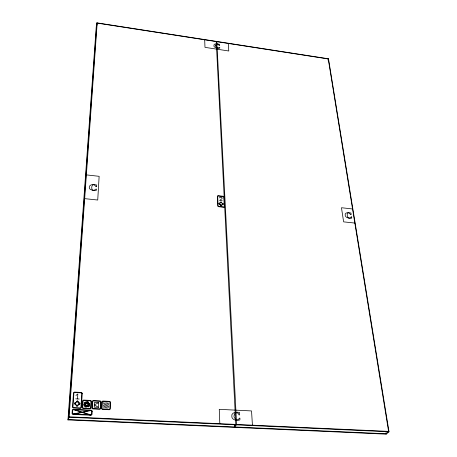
<?xml version="1.0" encoding="UTF-8"?>
<svg xmlns="http://www.w3.org/2000/svg" width="457" height="457" viewBox="0 0 457 457"><rect width="100%" height="100%" fill="white"/><g stroke="black" fill="none" stroke-linecap="round" stroke-linejoin="round"><path stroke-width="0.69" d="M98.506 407.364L98.741 402.674L94.468 402.457L94.222 407.158L98.506 407.364L94.348 404.805L98.741 402.674M77.49 398.921L77.816 393.923L75.953 395.471M216.235 41.581L235.795 424.416L233.933 426.935L68.453 419.515L69.133 416.818L97.17 23.118L328.24 58.953L388.587 431.379L385.742 433.739L234.744 426.969L234.67 425.547M67.973 419.926L96.233 26.906L96.873 22.85L328.486 58.787L389.027 431.791L386.176 434.15L67.973 419.926L68.653 417.23L389.027 431.791M68.453 419.515L96.873 22.85M85.322 406.353L85.47 405.793L86.79 405.542M96.536 27.169L97.17 23.118M89.709 404.445L88.812 403.068L87.79 403.925L88.778 404.953L89.469 404.668M88.264 402.229L87.967 403.154L86.95 403.337L85.996 402M84.248 404.474C83.42 405.976 85.87 407.455 85.505 404.788L86.013 405.022L85.116 404.057L83.791 404.331L84.345 404.428L84.088 405.285L85.019 406.302M85.139 406.067L85.55 404.879M327.892 59.993L328.486 58.787M219.56 197.927L219.886 197.281L221.754 197.47L222.193 198.092L221.908 198.749L219.583 200.44L222.239 200.732M106.39 408.118L108.949 403.257M107.726 408.187L108.869 406.016M105.053 408.055L107.846 402.76M103.202 406.364L105.184 402.628M106.515 402.691L103.716 407.987M103.333 403.531L103.836 402.594M85.111 402.349L84.676 403.468L85.842 403.828L86.013 402.377M89.041 406.239L89.498 404.988L87.795 405.085L87.47 405.993L88.172 406.707L88.915 406.296M234.744 426.969L236.612 424.45L216.824 41.673M78.01 405.325L77.01 406.182L76.125 405.233M78.907 404.565L79.901 403.714L79.021 402.771M78.078 405.399L76.999 406.319L76.045 405.302M78.97 404.639L80.049 403.72L79.095 402.703M77.81 404.982L77.044 405.633L76.37 404.913M78.57 404.336L79.329 403.685L78.661 402.965M77.879 405.056L77.033 405.776L76.296 404.982M78.638 404.405L79.478 403.691L78.735 402.903M75.388 402.52L74.308 403.44L75.256 404.456M76.285 401.76L77.359 400.846L78.307 401.863M75.456 402.594L74.451 403.445L75.336 404.394M76.353 401.834L77.353 400.983L78.233 401.926M75.725 402.754L74.879 403.468L75.622 404.256M76.485 402.103L77.324 401.395L78.061 402.183M75.788 402.823L75.028 403.474L75.696 404.194M76.553 402.177L77.313 401.532L77.987 402.246M221.902 205.062L221.194 205.604L220.428 204.902M222.525 204.576L223.227 204.039L222.468 203.336M221.959 205.119L221.199 205.701L220.377 204.942M222.588 204.633L223.342 204.05L222.519 203.296M221.714 204.816L221.182 205.324L220.542 204.736L221.177 205.227M222.308 204.456L222.896 203.999L222.256 203.416M219.634 202.982L218.874 203.565L219.697 204.319L218.983 203.576L219.691 203.034M220.263 202.502L221.017 201.92L221.839 202.674M220.32 202.554L221.022 202.017L221.782 202.714M219.908 203.159L219.32 203.611L219.96 204.199M220.445 202.748L221.034 202.297L221.674 202.885M219.966 203.211L219.429 203.622L220.011 204.159M220.503 202.799L221.039 202.394L221.622 202.925M88.938 406.364L89.652 404.776L87.91 405.256L87.813 404.811L87.384 406.01L88.315 406.953L88.207 406.513M89.332 404.748L88.807 404.873L87.904 403.931L88.807 403.171L89.606 404.028M87.041 406.661L85.859 406.873M69.133 416.818L388.587 431.379M75.731 398.835L79.25 399.012M87.253 401.754L88.064 402.303M354.832 223.067L343.618 221.862L341.465 207.729L352.547 208.963M84.671 198.641L97.729 200.023L99.14 176.322L86.362 174.882M85.722 406.85L85.379 406.57M222.205 203.456L222.782 203.988M85.088 404.137L85.767 404.868M385.954 432.739L386.176 434.15M228.3 43.455L228.774 50.99L204.982 47.351L204.685 39.793M252.435 425.17L251.533 410.934L219.257 409.329L219.823 423.685M224.667 206.593A0.931 0.737 23.4 0 1 223.804 207.261L218.714 206.713A0.931 0.737 22.9 0 1 217.778 205.85L217.349 196.356A0.925 0.725 22.6 0 1 218.212 195.705L223.25 196.264A0.92 0.725 23 0 1 224.181 197.11M234.195 415.053C232.779 418.229 238.211 422.017 239.365 418.132L239.925 418.161L239.891 419.892C237.731 420.726 235.087 420.491 233.207 419.098A3.627 3.285 46.8 0 1 231.853 416.995C230.676 412.471 236.115 411.711 239.194 412.408L239.571 412.562L239.537 414.933L238.971 414.91C238.834 412.031 234.167 412.077 234.195 415.053M110.543 402.52L110.286 408.689A1.143 1.103 7.7 0 1 109.103 409.735L102.665 409.421A1.143 1.103 3.9 0 1 101.574 408.267L101.871 402.086A1.137 1.091 5 0 1 103.059 401.052L109.452 401.372A1.137 1.091 8.3 0 1 110.543 402.52M110.108 402.497L109.851 408.667A0.703 0.68 7.7 0 1 109.12 409.312L102.688 409.004A0.708 0.68 3.9 0 1 102.008 408.29L102.305 402.103A0.703 0.674 5 0 1 103.036 401.469L109.434 401.789A0.703 0.674 8.3 0 1 110.108 402.497M100.563 402.017L100.266 408.204A0.708 0.68 2.2 0 1 99.523 408.849L93.051 408.541A0.714 0.685 -1.1 0 1 92.377 407.821L92.72 401.623A0.708 0.68 0.5 0 1 93.462 400.983L99.894 401.309A0.708 0.674 3.5 0 1 100.563 402.017M100.997 402.04L100.7 408.221A1.148 1.103 2.2 0 1 99.5 409.272L93.028 408.958A1.148 1.108 -1.1 0 1 91.943 407.798L92.28 401.606A1.148 1.097 0.5 0 1 93.485 400.566L99.912 400.892A1.143 1.091 3.5 0 1 100.997 402.04M92.188 411.306L92.034 414.173A1.16 1.114 -4 0 1 90.817 415.236L73.166 414.419A1.171 1.12 -10.9 0 1 72.075 413.248L72.275 410.357A1.171 1.114 -9.8 0 1 73.514 409.301L91.097 410.14A1.154 1.114 -3 0 1 92.188 411.306M90.966 401.537L90.623 407.735A0.714 0.685 -2.5 0 1 89.875 408.387L83.368 408.072A0.714 0.685 -5.2 0 1 82.694 407.353L83.077 401.143A0.714 0.68 -3.4 0 1 83.831 400.503L90.297 400.823A0.708 0.68 -0.9 0 1 90.966 401.537M91.406 401.56L91.063 407.758A1.154 1.108 -2.5 0 1 89.846 408.809L83.345 408.495A1.16 1.108 -5.2 0 1 82.254 407.33L82.637 401.12A1.154 1.097 -3.4 0 1 83.86 400.081L90.32 400.406A1.148 1.097 -0.9 0 1 91.406 401.56M91.748 411.283L91.594 414.156A0.714 0.691 -4 0 1 90.84 414.813L73.194 413.991A0.725 0.691 -10.9 0 1 72.52 413.265L72.72 410.38A0.72 0.691 -9.8 0 1 73.486 409.723L91.074 410.563A0.714 0.685 -3 0 1 91.748 411.283M217.692 196.316L218.12 205.884A0.577 0.457 22.9 0 0 218.703 206.415L223.787 206.97A0.577 0.457 23.4 0 0 224.324 206.553L223.753 196.836L218.223 195.99L217.692 196.316M81.792 393.557L80.929 407.267A0.72 0.685 -6.4 0 1 80.169 407.918L73.634 407.604A0.72 0.685 -8.6 0 1 72.96 406.884L73.908 393.146A0.714 0.674 -4.7 0 1 74.662 392.512L81.129 392.849A0.708 0.674 -2.7 0 1 81.792 393.557M82.231 393.58L81.369 407.29A1.16 1.108 -6.4 0 1 80.146 408.341L73.606 408.027A1.165 1.108 -8.6 0 1 72.514 406.861L73.468 393.123A1.154 1.085 -4.7 0 1 74.691 392.095L81.152 392.437A1.148 1.085 -2.7 0 1 82.231 393.58M96.484 186.65L95.959 186.696C91.137 179.567 89.515 194.533 96.016 189.055L96.524 189.112L96.336 190.363L95.096 190.552L92.611 190.352L90.297 189.352A3.159 2.519 10.7 0 1 89.258 187.747C89.052 183.743 94.199 184.422 96.73 185.039L96.484 186.65M215.601 45.169C215.053 47.659 218.515 48.608 219.766 47.305L219.72 48.208L218.76 48.293L216.767 48.036L214.841 47.208A2.599 1.765 19.5 0 1 213.87 45.986C213.51 42.867 217.749 43.883 219.566 44.335L219.514 45.58L219.103 45.511C218.806 43.975 216.035 43.518 215.601 45.169M351.656 216.932L351.747 218.126L350.748 218.32L348.611 218.155L346.463 217.224A2.925 2.182 32.3 0 1 345.258 215.704C344.127 212.117 348.885 212.379 350.993 213.053L351.13 214.693L350.685 214.641C345.429 208.072 346.572 222.056 351.216 216.886L351.656 216.932M85.282 406.102L85.693 406.919L87.127 406.713L86.847 405.45L85.413 405.73L85.282 406.102M88.418 402.006L88.03 403.217L86.693 403.457L87.059 403.148C84.356 402.057 87.321 400.823 88.058 402.406L88.418 402.006M84.928 402.503L84.579 403.514L85.893 403.919L86.344 402.611L85.493 402.091L84.928 402.503M81.437 412.237L73.114 414.093L74.588 414.162L82.157 412.471L89.446 414.853L90.909 414.922L82.906 412.305L91.154 410.46L89.698 410.392L82.186 412.071L74.891 409.683L73.417 409.615L81.437 412.237"/></g></svg>
